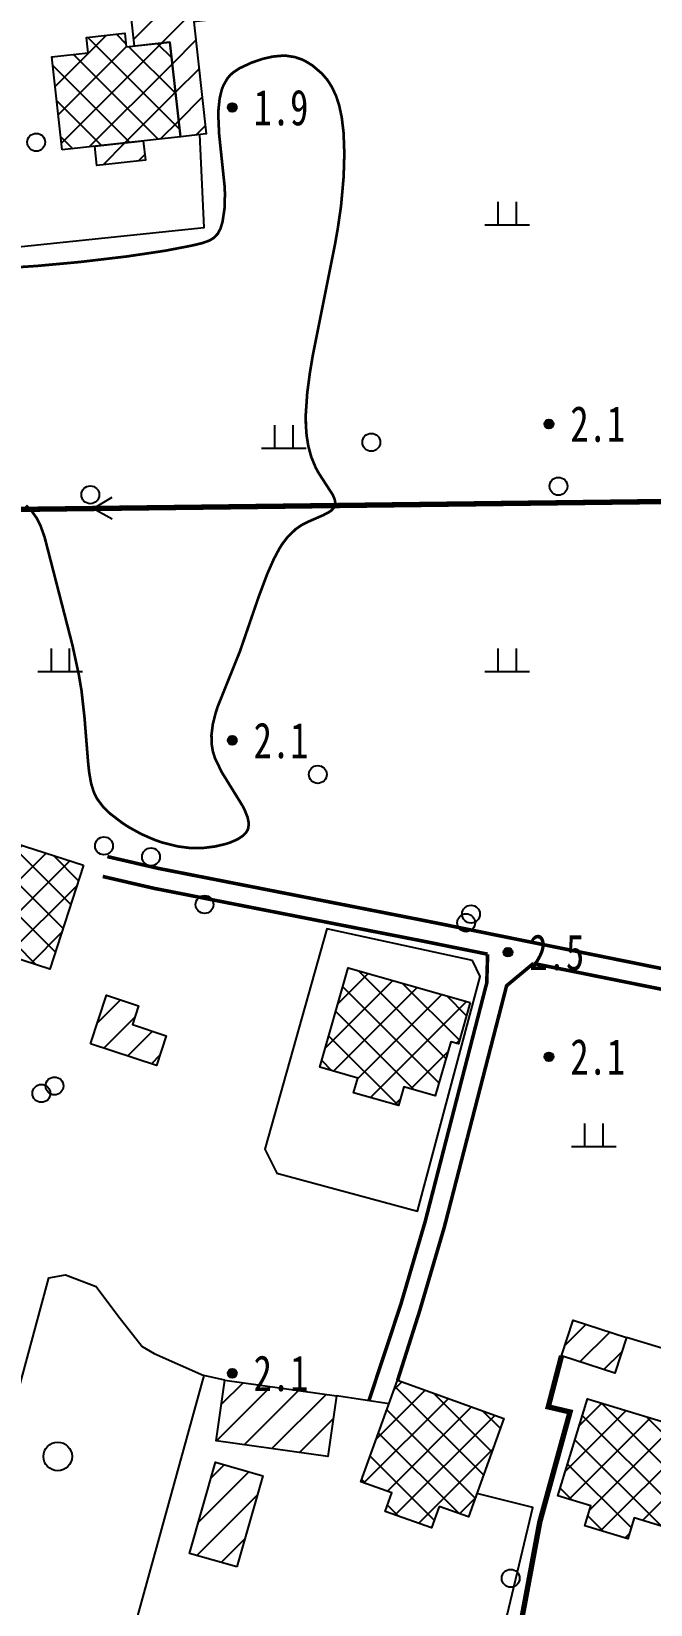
# Model space of a CAD drawing. Header units: metres. Extents: x 494039 to 619385, y 3351420 to 3402703.
# Drawn here: x 587676.3 to 587745.6, y 3393987.5 to 3394163.6 of the extents above; entities that cross this region are included whole.
import ezdxf
from ezdxf.enums import TextEntityAlignment as Align

# ---------------------------------------------------------------- set-up
doc = ezdxf.new("R2010")
doc.units = ezdxf.units.M
for name, pattern in [('2430', [0]), ('2450', [0]), ('4410a', [0]), ('9610', [0])]:
    doc.linetypes.add(name, pattern=pattern)
for name, color, linetype in [('220200', 130, 'Continuous'), ('261301', 141, 'Continuous'), ('310300', 8, 'Continuous'), ('310500', 8, 'Continuous'), ('380201', 8, '2430'), ('380202', 8, '2450'), ('440100', 8, 'Continuous'), ('510301', 8, 'Continuous'), ('720100', 8, 'Continuous'), ('810100', 8, '9610'), ('810302', 8, 'Continuous'), ('810501', 8, 'Continuous')]:
    doc.layers.add(name, color=color, linetype=linetype)
doc.layers.add('710101', color=8, linetype='Continuous', lineweight=0)
pattern_1 = [(45, (0, 0), (-1.767766953, 1.767766953), []), (135, (0, 0), (-1.767766953, -1.767766953), [])]
pattern_2 = [(45, (0, 0), (-1.767766953, 1.767766953), [])]

# ---------------------------------------------------------------- blocks, each defined once
blk = doc.blocks.new('gc170')
at = {"linetype": 'Continuous'}
blk.add_circle((0, 0), 0.5, dxfattribs=at)
blk = doc.blocks.new('gu')
at = {"flags": 128}
for points in [[(3.75, 0), (-3.75, 0)], [(2.711, -0.6), (3.75, 0), (3.75, 0), (2.711, 0.6)]]:
    blk.add_lwpolyline(points, dxfattribs=at)
blk = doc.blocks.new('p_point')
for radius in [0.25, 0.2, 0.15, 0.1, 0.05]:
    blk.add_circle((0, 0), radius)
blk.add_point((0, 0))
blk = doc.blocks.new('vm')
at = {"linetype": 'Continuous'}
for p, q in [((-0.5, 0), (-0.5, 1.3)), ((0.5, 1.3), (0.5, 0)), ((1.25, 0), (-1.25, 0))]:
    blk.add_line(p, q, dxfattribs=at)
blk = doc.blocks.new('v1')
blk.add_circle((0, 0), 0.8)
blk = doc.blocks.new('1-3&1-4')
at = {"layer": '310300', "linetype": 'Continuous'}
h = blk.add_hatch(dxfattribs=at)
h.set_pattern_fill('ANSI31', color=8, scale=20, style=0)
h.set_pattern_definition(pattern_2)
h.paths.add_polyline_path([(587691.795, 3394162.4232), (587687.8084, 3394161.9809), (587685.8077, 3394180.0147), (587692.1537, 3394180.7188), (587693.5701, 3394167.9518), (587695.3764, 3394168.1522), (587695.7442, 3394164.8369), (587694.4684, 3394164.6953), (587695.8606, 3394152.1468), (587692.9706, 3394151.8262)])
h = blk.add_hatch(dxfattribs=at)
h.set_pattern_fill('ANSI31', color=8, scale=20, style=0)
h.set_pattern_definition(pattern_2)
h.paths.add_polyline_path([(587688.8054, 3394151.3641), (587689.0432, 3394149.2208), (587683.6144, 3394148.6185), (587683.3766, 3394150.7618)])
h = blk.add_hatch(dxfattribs=at)
h.set_pattern_fill('ANSI31', color=8, scale=20, style=0)
h.set_pattern_definition(pattern_2)
h.paths.add_polyline_path([(587682.895, 3394050.2655), (587684.6799, 3394055.7093), (587688.275, 3394054.5306), (587687.5848, 3394052.4254), (587691.3845, 3394051.1796), (587690.2899, 3394047.8409)])
h = blk.add_hatch(dxfattribs=at)
h.set_pattern_fill('ANSI31', color=8, scale=20, style=0)
h.set_pattern_definition(pattern_2)
h.paths.add_polyline_path([(587742.851, 3394017.4038), (587741.5565, 3394013.4068), (587735.5952, 3394015.3375), (587736.8897, 3394019.3345)])
h = blk.add_hatch(dxfattribs=at)
h.set_pattern_fill('ANSI31', color=8, scale=20, style=0)
h.set_pattern_definition(pattern_2)
h.paths.add_polyline_path([(587710.4202, 3394010.8567), (587709.4603, 3394004.0708), (587696.9594, 3394005.8392), (587697.9193, 3394012.6251)])
h = blk.add_hatch(dxfattribs=at)
h.set_pattern_fill('ANSI31', color=8, scale=20, style=0)
h.set_pattern_definition(pattern_2)
h.paths.add_polyline_path([(587699.2756, 3393991.7195), (587693.9824, 3393993.227), (587696.8891, 3394003.4335), (587702.1823, 3394001.9261)])
at = {"layer": '310500', "linetype": 'Continuous'}
h = blk.add_hatch(dxfattribs=at)
h.set_pattern_fill('ANSI37', color=8, scale=20, style=0)
h.set_pattern_definition(pattern_1)
h.paths.add_polyline_path([(587679.7301, 3394150.3573), (587678.574, 3394160.7782), (587682.6548, 3394161.231), (587682.466, 3394162.9333), (587686.7383, 3394163.4073), (587686.9076, 3394161.881), (587691.795, 3394162.4232), (587692.9706, 3394151.8262)])
h = blk.add_hatch(dxfattribs=at)
h.set_pattern_fill('ANSI37', color=8, scale=20, style=0)
h.set_pattern_definition(pattern_1)
h.paths.add_polyline_path([(587682.1258, 3394070.2597), (587678.3606, 3394058.6385), (587666.3911, 3394062.5166), (587670.1563, 3394074.1378)])
h = blk.add_hatch(dxfattribs=at)
h.set_pattern_fill('ANSI37', color=8, scale=20, style=0)
h.set_pattern_definition(pattern_1)
h.paths.add_polyline_path([(587725.3834, 3394054.8876), (587724.0643, 3394050.2579), (587723.1994, 3394050.5043), (587721.4714, 3394044.4393), (587717.9536, 3394045.4415), (587717.3587, 3394043.3536), (587712.3259, 3394044.7875), (587712.798, 3394046.4443), (587708.5709, 3394047.6486), (587711.7409, 3394058.7745)])
h = blk.add_hatch(dxfattribs=at)
h.set_pattern_fill('ANSI37', color=8, scale=20, style=0)
h.set_pattern_definition(pattern_1)
h.paths.add_polyline_path([(587721.9063, 3393998.4908), (587721.0333, 3393996.0694), (587715.8655, 3393997.9326), (587716.6071, 3393999.9897), (587713.16, 3394001.2325), (587717.2596, 3394012.6031), (587729.1526, 3394008.3151), (587725.1845, 3393997.3089)])
h = blk.add_hatch(dxfattribs=at)
h.set_pattern_fill('ANSI37', color=8, scale=20, style=0)
h.set_pattern_definition(pattern_1)
h.paths.add_polyline_path([(587750.5316, 3394006.8838), (587747.2566, 3393996.1136), (587743.7111, 3393997.1917), (587743.0039, 3393994.8662), (587738.2079, 3393996.3246), (587738.8853, 3393998.5523), (587735.1956, 3393999.6743), (587738.5004, 3394010.5423)])
at = {"layer": '220200', "color": 141, "linetype": 'Continuous', "const_width": 0.6, "flags": 128}
blk.add_lwpolyline([(587657.9175, 3394109.9394), (587672.9304, 3394110.0821), (587745.4406, 3394110.9694), (587806.3178, 3394111.4731), (587833.4844, 3394112.1327)], dxfattribs=at)
at = {"layer": '310300', "color": 8, "linetype": 'Continuous', "flags": 128}
for points in [[(587691.795, 3394162.4232), (587687.8084, 3394161.9809), (587685.8077, 3394180.0147), (587692.1537, 3394180.7188), (587693.5701, 3394167.9518), (587695.3764, 3394168.1522), (587695.7442, 3394164.8369), (587694.4684, 3394164.6953), (587695.8606, 3394152.1468), (587692.9706, 3394151.8262)], [(587682.895, 3394050.2655), (587684.6799, 3394055.7093), (587688.275, 3394054.5306), (587687.5848, 3394052.4254), (587691.3845, 3394051.1796), (587690.2899, 3394047.8409)]]:
    blk.add_lwpolyline(points, close=True, dxfattribs=at)
for points, elevation in [([(587688.8054, 3394151.3641), (587689.0432, 3394149.2208), (587683.6144, 3394148.6185), (587683.3766, 3394150.7618)], 5.7833), ([(587742.851, 3394017.4038), (587741.5565, 3394013.4068), (587735.5952, 3394015.3375), (587736.8897, 3394019.3345)], 5.6362), ([(587710.4202, 3394010.8567), (587709.4603, 3394004.0708), (587696.9594, 3394005.8392), (587697.9193, 3394012.6251)], 6.037), ([(587699.2756, 3393991.7195), (587693.9824, 3393993.227), (587696.8891, 3394003.4335), (587702.1823, 3394001.9261)], 6.4296)]:
    blk.add_lwpolyline(points, close=True, dxfattribs=dict(at, elevation=elevation))
at = {"layer": '310500', "color": 8, "linetype": 'Continuous', "flags": 128}
for points in [[(587679.7301, 3394150.3573), (587678.574, 3394160.7782), (587682.6548, 3394161.231), (587682.466, 3394162.9333), (587686.7383, 3394163.4073), (587686.9076, 3394161.881), (587691.795, 3394162.4232), (587692.9706, 3394151.8262)], [(587725.3834, 3394054.8876), (587724.0643, 3394050.2579), (587723.1994, 3394050.5043), (587721.4714, 3394044.4393), (587717.9536, 3394045.4415), (587717.3587, 3394043.3536), (587712.3259, 3394044.7875), (587712.798, 3394046.4443), (587708.5709, 3394047.6486), (587711.7409, 3394058.7745)]]:
    blk.add_lwpolyline(points, close=True, dxfattribs=at)
for points, elevation in [([(587682.1258, 3394070.2597), (587678.3606, 3394058.6385), (587666.3911, 3394062.5166), (587670.1563, 3394074.1378)], 14.4208), ([(587721.9063, 3393998.4908), (587721.0333, 3393996.0694), (587715.8655, 3393997.9326), (587716.6071, 3393999.9897), (587713.16, 3394001.2325), (587717.2596, 3394012.6031), (587729.1526, 3394008.3151), (587725.1845, 3393997.3089)], 10.7626), ([(587750.5316, 3394006.8838), (587747.2566, 3393996.1136), (587743.7111, 3393997.1917), (587743.0039, 3393994.8662), (587738.2079, 3393996.3246), (587738.8853, 3393998.5523), (587735.1956, 3393999.6743), (587738.5004, 3394010.5423)], 13.3724)]:
    blk.add_lwpolyline(points, close=True, dxfattribs=dict(at, elevation=elevation))
at = {"layer": '380201', "color": 8, "linetype": '2430', "const_width": 0.6, "elevation": 5.4264, "flags": 128}
blk.add_lwpolyline([(587735.5952, 3394015.3375), (587734.1115, 3394009.6303), (587736.547, 3394009.0577), (587733.1674, 3393996.7477), (587729.3682, 3393976.3161)], dxfattribs=at)
at = {"layer": '380202', "color": 8, "linetype": '2450', "flags": 128}
for points in [[(587671.5819, 3394139.1695), (587695.6049, 3394141.6513), (587695.1311, 3394152.0659)], [(587697.9193, 3394012.6251), (587695.5816, 3394013.157), (587687.1834, 3393982.7282), (587725.1905, 3393970.159), (587726.3715, 3393974.0111)], [(587716.3121, 3394009.9752), (587710.4202, 3394010.8567)], [(587728.545, 3393982.2317), (587732.3921, 3393998.3817), (587726.1324, 3393999.938)]]:
    blk.add_lwpolyline(points, dxfattribs=at)
blk.add_lwpolyline([(587725.629, 3394059.6005), (587709.3484, 3394063.1633), (587702.4206, 3394038.4933), (587703.7443, 3394035.8052), (587719.4849, 3394031.5541), (587726.4772, 3394057.798)], close=True, dxfattribs=at)
at = {"layer": '380202', "color": 8, "linetype": '2450', "elevation": 5.3907, "flags": 128}
blk.add_lwpolyline([(587750.6667, 3393985.2361), (587757.9453, 3394012.8407), (587742.851, 3394017.4038)], dxfattribs=at)
at = {"layer": '440100', "color": 8, "linetype": '4410a', "const_width": 0.4, "flags": 128}
for points in [[(587684.7888, 3394071.2376), (587690.4535, 3394069.9247), (587720.6586, 3394063.9917), (587760.691, 3394055.8921), (587790.7622, 3394050.3073), (587815.4929, 3394046.194), (587840.7975, 3394043.6804), (587843.4909, 3394043.9058), (587845.2478, 3394044.8104), (587847.1333, 3394046.7401), (587847.8978, 3394048.8099)], [(587714.0479, 3394010.314), (587717.6187, 3394021.1028), (587720.3351, 3394030.3498), (587727.2324, 3394057.0952), (587727.3293, 3394060.3105)]]:
    blk.add_lwpolyline(points, dxfattribs=at)
at = {"layer": '440100', "color": 8, "linetype": 'Continuous', "const_width": 0.4, "flags": 128}
for points in [[(587684.2728, 3394069.0113), (587689.9752, 3394067.6897), (587720.2118, 3394061.7506), (587727.3293, 3394060.3105)], [(587717.2596, 3394012.6031), (587719.7467, 3394020.4383), (587722.4841, 3394029.7573), (587729.4528, 3394056.7794), (587732.4479, 3394059.2749)], [(587732.4479, 3394059.2749), (587761.5008, 3394053.4174)]]:
    blk.add_lwpolyline(points, dxfattribs=at)
at = {"layer": '710101', "color": 8, "linetype": 'Continuous', "const_width": 0.3, "elevation": 2, "flags": 128}
blk.add_lwpolyline([(587675.6846, 3394110.5498), (587676.2538, 3394110.0208), (587676.9162, 3394109.0885), (587677.3259, 3394108.2469), (587677.7687, 3394106.9978), (587680.8788, 3394094.9247), (587681.5927, 3394091.6188), (587681.8985, 3394089.8026), (587682.2293, 3394086.84), (587682.6325, 3394081.8131), (587682.7499, 3394080.6998), (587682.9691, 3394079.4426), (587683.2589, 3394078.4882), (587683.6039, 3394077.7636), (587684.3389, 3394076.7763), (587685.051, 3394076.0818), (587686.502, 3394074.9724), (587687.1899, 3394074.5298), (587688.6121, 3394073.7477), (587690.0962, 3394073.1015), (587690.8633, 3394072.8324), (587692.6605, 3394072.3785), (587693.9245, 3394072.2152), (587694.5807, 3394072.1844), (587695.605, 3394072.213), (587696.8233, 3394072.3675), (587698.0104, 3394072.6445), (587698.5647, 3394072.8266), (587699.3603, 3394073.1773), (587699.9298, 3394073.5446), (587700.2948, 3394073.9058), (587700.4872, 3394074.2262), (587700.5701, 3394074.484), (587700.5985, 3394075.0418), (587700.4724, 3394075.6482), (587700.1448, 3394076.4623), (587699.8788, 3394076.9754), (587697.5913, 3394080.6818), (587696.8417, 3394082.2205), (587696.5947, 3394083.0015), (587696.4565, 3394083.8235), (587696.4361, 3394084.8412), (587696.5876, 3394086.0512), (587696.8829, 3394087.2515), (587697.1384, 3394088.0476), (587699.6181, 3394094.2104), (587701.7219, 3394100.3383), (587702.6714, 3394102.8714), (587703.4064, 3394104.5362), (587704.019, 3394105.696), (587704.3405, 3394106.2101), (587704.9531, 3394107.0215), (587705.855, 3394107.8922), (587706.4895, 3394108.3315), (587707.1075, 3394108.661), (587708.9121, 3394109.4495), (587709.5955, 3394109.8113), (587709.8418, 3394109.9858), (587710.1229, 3394110.2719), (587710.2593, 3394110.5389), (587710.2956, 3394110.7648), (587710.2305, 3394111.2003), (587709.9971, 3394111.7505), (587708.4214, 3394114.186), (587708.095, 3394114.7856), (587707.5994, 3394115.982), (587707.2745, 3394117.1755), (587707.0825, 3394118.3669), (587706.9942, 3394119.5565), (587706.9865, 3394120.7448), (587707.1457, 3394123.1188), (587707.4589, 3394125.4909), (587707.7565, 3394127.2696), (587710.2548, 3394139.7814), (587710.5721, 3394141.5978), (587710.9274, 3394144.0505), (587711.2197, 3394147.2922), (587711.3001, 3394149.9516), (587711.2141, 3394152.2805), (587711.012, 3394153.9806), (587710.7182, 3394155.349), (587710.3752, 3394156.3999), (587709.9095, 3394157.3998), (587709.4068, 3394158.1814), (587708.807, 3394158.8855), (587707.7391, 3394159.803), (587706.9435, 3394160.2908), (587706.5269, 3394160.4881), (587705.7531, 3394160.7505), (587704.843, 3394160.8895), (587704.3289, 3394160.9001), (587703.2906, 3394160.802), (587702.1461, 3394160.5428), (587700.9146, 3394160.1202), (587699.5719, 3394159.493), (587698.8893, 3394159.0417), (587698.5426, 3394158.7352), (587698.2312, 3394158.3745), (587697.7593, 3394157.5508), (587697.5882, 3394157.0961), (587697.3528, 3394156.1193), (587697.2231, 3394154.8949), (587697.2035, 3394154.1675), (587697.2919, 3394152.1217), (587697.9039, 3394146.2995), (587697.9418, 3394145.434), (587697.8981, 3394143.8236), (587697.6766, 3394142.3161), (587697.4425, 3394141.5446), (587697.1559, 3394140.9913), (587696.691, 3394140.4949), (587696.1808, 3394140.1952), (587695.41, 3394139.9219), (587694.2296, 3394139.6403), (587691.2653, 3394139.0678), (587686.9466, 3394138.4238), (587681.7298, 3394137.8079), (587676.932, 3394137.3667), (587674.964, 3394137.2362)], dxfattribs=at)
at = {"layer": '810100', "color": 8, "linetype": '9610', "flags": 128}
blk.add_lwpolyline([(587663.1414, 3394006.8494), (587672.8106, 3394003.8965), (587678.2338, 3394024.0708), (587680.0915, 3394024.4278), (587683.5242, 3394023.1207), (587685.9609, 3394019.8423), (587688.6676, 3394016.4033), (587690.0176, 3394015.5999), (587695.5816, 3394013.157)], dxfattribs=at)
at = {"layer": '261301', "color": 141, "linetype": 'Continuous', "xscale": 2, "yscale": 2, "rotation": 180.699429428359}
blk.add_blockref('gu', (587690.7408, 3394110.3, 2.9833), dxfattribs=at)
at = {"layer": '510301', "color": 8, "linetype": 'Continuous', "xscale": 2, "yscale": 2}
for p in [(587676.8288, 3394151.2089, 3.5419), (587714.3132, 3394117.6219, 2.6668), (587682.88, 3394111.7459, 2.6222), (587735.2534, 3394112.6926, 2.8453), (587708.3293, 3394080.4367, 3.185), (587684.4073, 3394072.4369, 3.185), (587689.6719, 3394071.2056, 3.0779), (587695.6631, 3394065.8683, 4.0326), (587724.9242, 3394063.8314, 3.185), (587725.4704, 3394064.7955, 3.185), (587677.4087, 3394044.726, 3.6162), (587678.8744, 3394045.557, 3.6459), (587729.9114, 3393990.4375, 3.7054)]:
    blk.add_blockref('gc170', p, dxfattribs=at)
at = {"layer": '720100', "color": 8, "linetype": 'Continuous', "xscale": 2, "yscale": 2, "zscale": 2}
for p in [(587698.7565, 3394155.1044, 1.9457), (587734.1838, 3394119.6771, 2.0632), (587698.7563, 3394084.2496, 2.0574), (587729.6077, 3394060.5337, 2.4949), (587734.1837, 3394048.8223, 2.0506), (587698.7562, 3394013.3948, 2.133)]:
    blk.add_blockref('p_point', p, dxfattribs=at)
at = {"layer": '810302', "color": 8, "linetype": 'Continuous', "xscale": 2, "yscale": 2}
for p in [(587729.5253, 3394141.9226), (587704.5253, 3394116.9226), (587679.5253, 3394091.9226), (587729.5253, 3394091.9226), (587739.2035, 3394038.7497, 2.8573)]:
    blk.add_blockref('vm', p, dxfattribs=at)
at = {"layer": '810501', "color": 8, "linetype": 'Continuous', "xscale": 2, "yscale": 2}
blk.add_blockref('v1', (587679.2417, 3394004.0783, 4.8243), dxfattribs=at)
at = {"layer": '720100', "color": 8, "width": 0.75}
for s, p in [('1.9', (587701.1565, 3394155.1044, 1.9457)), ('2.1', (587736.5838, 3394119.6771, 2.0632)), ('2.1', (587701.1563, 3394084.2496, 2.0574)), ('2.5', (587732.0077, 3394060.5337, 2.4949)), ('2.1', (587736.5837, 3394048.8223, 2.0506)), ('2.1', (587701.1562, 3394013.3948, 2.133))]:
    blk.add_text(s, height=4, dxfattribs=at).set_placement(p, align=Align.MIDDLE_LEFT)

msp = doc.modelspace()

# ---------------------------------------------------------------- block references
msp.add_blockref('1-3&1-4', (0, 0))

doc.saveas('drawing.dxf')
